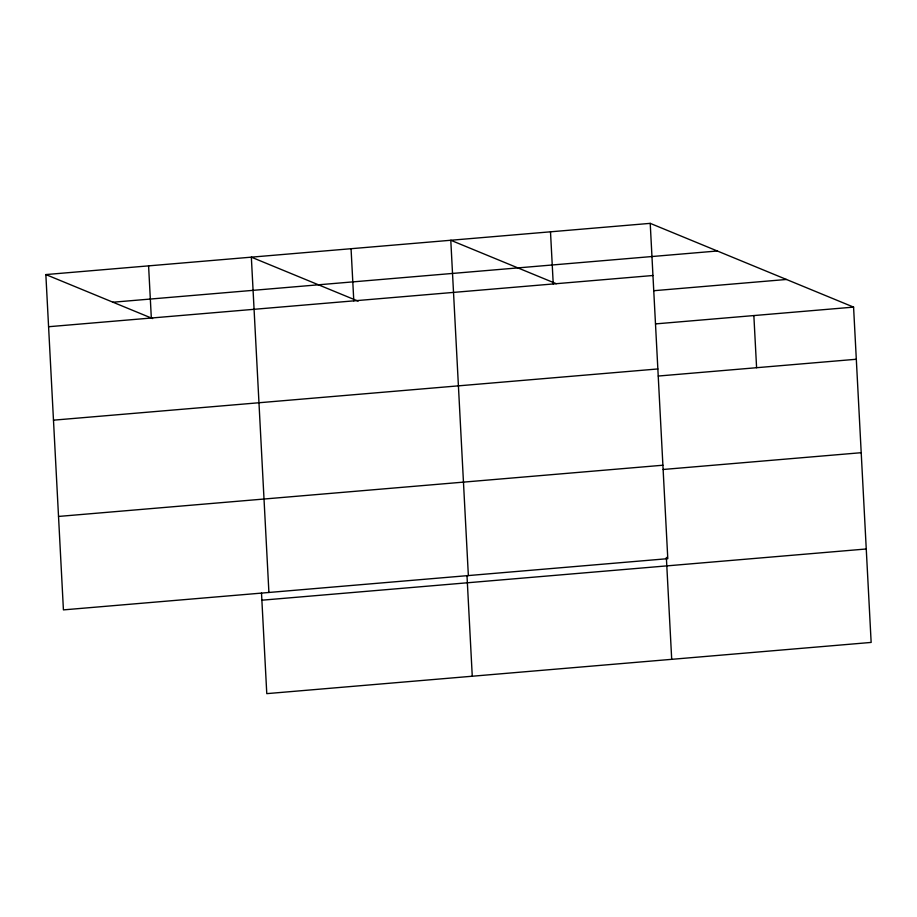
<?xml version="1.0" encoding="UTF-8"?>
<svg xmlns="http://www.w3.org/2000/svg" width="917" height="917" viewBox="0 0 917 917"><rect width="100%" height="100%" fill="white"/><g stroke="black" fill="none" stroke-linecap="round" stroke-linejoin="round"><path stroke-width="1.38" d="M650.222 223.358L667.794 558.671L63.422 609.885L45.85 274.573L650.222 223.358L853.578 307.115L871.15 642.427L266.778 693.642L261.505 593.116M112.951 302.22L717.335 250.994M48.578 326.727L652.961 275.501M653.981 290.7L786.465 279.467M655.563 323.896L853.578 307.115M53.484 420.169L657.856 368.955M658.291 376.039L856.306 359.258M58.528 516.443L662.899 465.228M663.186 469.481L861.212 452.7M261.884 600.199L866.256 548.985M556.298 283.72L450.786 240.265L468.358 575.578M358.134 301.143L251.338 257.161L268.91 592.474M45.85 274.573L152.646 318.566M753.854 315.563L756.594 367.717M666.361 557.387L671.702 659.323M550.498 231.806L553.238 283.961M466.994 575.704L472.266 676.23M351.062 248.713L353.79 300.856M148.588 265.873L151.328 318.016"/></g></svg>
